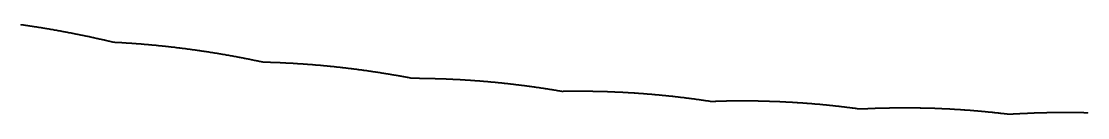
# Model space of a CAD drawing. Header units: metres. Extents: x 0 to 360, y 49 to 117.
# Drawn here: x 90 to 101.24, y 66.33 to 67.27 of the extents above; entities that cross this region are included whole.
import ezdxf

# ---------------------------------------------------------------- set-up
doc = ezdxf.new("R2010")
doc.units = ezdxf.units.M

msp = doc.modelspace()

# ---------------------------------------------------------------- linework, layer by layer
for p in [(90, 67.269), (90.007, 67.268), (90.014, 67.267), (90.02, 67.266), (90.027, 67.265), (90.034, 67.264), (90.04, 67.263), (90.047, 67.262), (90.053, 67.261), (90.06, 67.26), (90.067, 67.259), (90.073, 67.258), (90.08, 67.257), (90.086, 67.256), (90.093, 67.255), (90.1, 67.254), (90.106, 67.253), (90.113, 67.252), (90.12, 67.251), (90.126, 67.25), (90.133, 67.249), (90.139, 67.248), (90.146, 67.247), (90.153, 67.246), (90.159, 67.245), (90.166, 67.244), (90.172, 67.243), (90.179, 67.242), (90.186, 67.241), (90.192, 67.24), (90.199, 67.239), (90.205, 67.238), (90.212, 67.237), (90.219, 67.236), (90.225, 67.235), (90.232, 67.233), (90.238, 67.232), (90.245, 67.231), (90.252, 67.23), (90.258, 67.229), (90.265, 67.228), (90.272, 67.227), (90.278, 67.226), (90.285, 67.225), (90.291, 67.224), (90.298, 67.222), (90.305, 67.221), (90.311, 67.22), (90.318, 67.219), (90.324, 67.218), (90.331, 67.217), (90.338, 67.216), (90.344, 67.214), (90.351, 67.213), (90.357, 67.212), (90.364, 67.211), (90.371, 67.21), (90.377, 67.209), (90.384, 67.207), (90.39, 67.206), (90.397, 67.205), (90.404, 67.204), (90.41, 67.203), (90.417, 67.201), (90.423, 67.2), (90.43, 67.199), (90.437, 67.198), (90.443, 67.197), (90.45, 67.195), (90.456, 67.194), (90.463, 67.193), (90.47, 67.192), (90.476, 67.19), (90.483, 67.189), (90.489, 67.188), (90.496, 67.187), (90.503, 67.185), (90.509, 67.184), (90.516, 67.183), (90.522, 67.182), (90.529, 67.18), (90.536, 67.179), (90.542, 67.178), (90.549, 67.176), (90.555, 67.175), (90.562, 67.174), (90.569, 67.172), (90.575, 67.171), (90.582, 67.17), (90.588, 67.168), (90.595, 67.167), (90.602, 67.166), (90.608, 67.165), (90.615, 67.163), (90.621, 67.162), (90.628, 67.16), (90.634, 67.159), (90.641, 67.158), (90.648, 67.156), (90.654, 67.155), (90.661, 67.154), (90.667, 67.152), (90.674, 67.151), (90.681, 67.15), (90.687, 67.148), (90.694, 67.147), (90.7, 67.145), (90.707, 67.144), (90.714, 67.143), (90.72, 67.141), (90.727, 67.14), (90.733, 67.138), (90.74, 67.137), (90.747, 67.135), (90.753, 67.134), (90.76, 67.133), (90.766, 67.131), (90.773, 67.13), (90.779, 67.128), (90.786, 67.127), (90.793, 67.125), (90.799, 67.124), (90.806, 67.122), (90.812, 67.121), (90.819, 67.12), (90.826, 67.118), (90.832, 67.117), (90.839, 67.115), (90.845, 67.114), (90.852, 67.112), (90.859, 67.111), (90.865, 67.109), (90.872, 67.108), (90.878, 67.106), (90.885, 67.105), (90.891, 67.103), (90.898, 67.102), (90.905, 67.1), (90.911, 67.098), (90.918, 67.097), (90.924, 67.095), (90.931, 67.094), (90.938, 67.092), (90.944, 67.091), (90.951, 67.089), (90.957, 67.088), (90.964, 67.086), (90.97, 67.085), (90.977, 67.084), (90.984, 67.084), (90.99, 67.083), (90.997, 67.083), (91.003, 67.083), (91.01, 67.082), (91.017, 67.082), (91.023, 67.082), (91.03, 67.081), (91.036, 67.081), (91.043, 67.08), (91.049, 67.08), (91.056, 67.08), (91.063, 67.079), (91.069, 67.079), (91.076, 67.079), (91.082, 67.078), (91.089, 67.078), (91.095, 67.077), (91.102, 67.077), (91.109, 67.076), (91.115, 67.076), (91.122, 67.076), (91.128, 67.075), (91.135, 67.075), (91.142, 67.074), (91.148, 67.074), (91.155, 67.073), (91.161, 67.073), (91.168, 67.072), (91.174, 67.072), (91.181, 67.072), (91.188, 67.071), (91.194, 67.071), (91.201, 67.07), (91.207, 67.07), (91.214, 67.069), (91.22, 67.069), (91.227, 67.068), (91.234, 67.068), (91.24, 67.067), (91.247, 67.067), (91.253, 67.066), (91.26, 67.066), (91.266, 67.065), (91.273, 67.064), (91.28, 67.064), (91.286, 67.063), (91.293, 67.063), (91.299, 67.062), (91.306, 67.062), (91.312, 67.061), (91.319, 67.061), (91.326, 67.06), (91.332, 67.059), (91.339, 67.059), (91.345, 67.058), (91.352, 67.058), (91.358, 67.057), (91.365, 67.057), (91.372, 67.056), (91.378, 67.055), (91.385, 67.055), (91.391, 67.054), (91.398, 67.053), (91.404, 67.053), (91.411, 67.052), (91.418, 67.052), (91.424, 67.051), (91.431, 67.05), (91.437, 67.05), (91.444, 67.049), (91.45, 67.048), (91.457, 67.048), (91.463, 67.047), (91.47, 67.046), (91.477, 67.046), (91.483, 67.045), (91.49, 67.044), (91.496, 67.044), (91.503, 67.043), (91.509, 67.042), (91.516, 67.042), (91.523, 67.041), (91.529, 67.04), (91.536, 67.039), (91.542, 67.039), (91.549, 67.038), (91.555, 67.037), (91.562, 67.037), (91.569, 67.036), (91.575, 67.035), (91.582, 67.034), (91.588, 67.034), (91.595, 67.033), (91.601, 67.032), (91.608, 67.031), (91.614, 67.031), (91.621, 67.03), (91.628, 67.029), (91.634, 67.028), (91.641, 67.027), (91.647, 67.027), (91.654, 67.026), (91.66, 67.025), (91.667, 67.024), (91.673, 67.023), (91.68, 67.023), (91.687, 67.022), (91.693, 67.021), (91.7, 67.02), (91.706, 67.019), (91.713, 67.019), (91.719, 67.018), (91.726, 67.017), (91.733, 67.016), (91.739, 67.015), (91.746, 67.014), (91.752, 67.013), (91.759, 67.013), (91.765, 67.012), (91.772, 67.011), (91.778, 67.01), (91.785, 67.009), (91.792, 67.008), (91.798, 67.007), (91.805, 67.006), (91.811, 67.005), (91.818, 67.005), (91.824, 67.004), (91.831, 67.003), (91.837, 67.002), (91.844, 67.001), (91.851, 67), (91.857, 66.999), (91.864, 66.998), (91.87, 66.997), (91.877, 66.996), (91.883, 66.995), (91.89, 66.994), (91.896, 66.993), (91.903, 66.992), (91.909, 66.991), (91.916, 66.99), (91.923, 66.989), (91.929, 66.988), (91.936, 66.988), (91.942, 66.987), (91.949, 66.986), (91.955, 66.985), (91.962, 66.984), (91.968, 66.983), (91.975, 66.982), (91.982, 66.98), (91.988, 66.979), (91.995, 66.978), (92.001, 66.977), (92.008, 66.976), (92.014, 66.975), (92.021, 66.974), (92.027, 66.973), (92.034, 66.972), (92.04, 66.971), (92.047, 66.97), (92.054, 66.969), (92.06, 66.968), (92.067, 66.967), (92.073, 66.966), (92.08, 66.965), (92.086, 66.964), (92.093, 66.963), (92.099, 66.961), (92.106, 66.96), (92.112, 66.959), (92.119, 66.958), (92.126, 66.957), (92.132, 66.956), (92.139, 66.955), (92.145, 66.954), (92.152, 66.953), (92.158, 66.951), (92.165, 66.95), (92.171, 66.949), (92.178, 66.948), (92.184, 66.947), (92.191, 66.946), (92.198, 66.944), (92.204, 66.943), (92.211, 66.942), (92.217, 66.941), (92.224, 66.94), (92.23, 66.939), (92.237, 66.937), (92.243, 66.936), (92.25, 66.935), (92.256, 66.934), (92.263, 66.933), (92.269, 66.931), (92.276, 66.93), (92.283, 66.929), (92.289, 66.928), (92.296, 66.927), (92.302, 66.925), (92.309, 66.924), (92.315, 66.923), (92.322, 66.922), (92.328, 66.92), (92.335, 66.919), (92.341, 66.918), (92.348, 66.917), (92.354, 66.915), (92.361, 66.914), (92.368, 66.913), (92.374, 66.911), (92.381, 66.91), (92.387, 66.909), (92.394, 66.908), (92.4, 66.906), (92.407, 66.905), (92.413, 66.904), (92.42, 66.902), (92.426, 66.901), (92.433, 66.9), (92.439, 66.898), (92.446, 66.897), (92.452, 66.896), (92.459, 66.894), (92.466, 66.893), (92.472, 66.892), (92.479, 66.89), (92.485, 66.889), (92.492, 66.888), (92.498, 66.886), (92.505, 66.885), (92.511, 66.883), (92.518, 66.882), (92.524, 66.881), (92.531, 66.879), (92.537, 66.878), (92.544, 66.877), (92.55, 66.876), (92.557, 66.875), (92.564, 66.875), (92.57, 66.875), (92.577, 66.875), (92.583, 66.875), (92.59, 66.875), (92.596, 66.874), (92.603, 66.874), (92.609, 66.874), (92.616, 66.874), (92.622, 66.874), (92.629, 66.873), (92.635, 66.873), (92.642, 66.873), (92.648, 66.873), (92.655, 66.872), (92.661, 66.872), (92.668, 66.872), (92.675, 66.872), (92.681, 66.871), (92.688, 66.871), (92.694, 66.871), (92.701, 66.871), (92.707, 66.87), (92.714, 66.87), (92.72, 66.87), (92.727, 66.87), (92.733, 66.869), (92.74, 66.869), (92.746, 66.869), (92.753, 66.868), (92.759, 66.868), (92.766, 66.868), (92.772, 66.867), (92.779, 66.867), (92.785, 66.867), (92.792, 66.866), (92.798, 66.866), (92.805, 66.866), (92.812, 66.865), (92.818, 66.865), (92.825, 66.865), (92.831, 66.864), (92.838, 66.864), (92.844, 66.864), (92.851, 66.863), (92.857, 66.863), (92.864, 66.863), (92.87, 66.862), (92.877, 66.862), (92.883, 66.861), (92.89, 66.861), (92.896, 66.861), (92.903, 66.86), (92.909, 66.86), (92.916, 66.859), (92.922, 66.859), (92.929, 66.859), (92.935, 66.858), (92.942, 66.858), (92.948, 66.857), (92.955, 66.857), (92.961, 66.856), (92.968, 66.856), (92.975, 66.855), (92.981, 66.855), (92.988, 66.855), (92.994, 66.854), (93.001, 66.854), (93.007, 66.853), (93.014, 66.853), (93.02, 66.852), (93.027, 66.852), (93.033, 66.851), (93.04, 66.851), (93.046, 66.85), (93.053, 66.85), (93.059, 66.849), (93.066, 66.849), (93.072, 66.848), (93.079, 66.848), (93.085, 66.847), (93.092, 66.847), (93.098, 66.846), (93.105, 66.845), (93.111, 66.845), (93.118, 66.844), (93.124, 66.844), (93.131, 66.843), (93.137, 66.843), (93.144, 66.842), (93.15, 66.842), (93.157, 66.841), (93.163, 66.84), (93.17, 66.84), (93.176, 66.839), (93.183, 66.839), (93.189, 66.838), (93.196, 66.837), (93.202, 66.837), (93.209, 66.836), (93.216, 66.836), (93.222, 66.835), (93.229, 66.834), (93.235, 66.834), (93.242, 66.833), (93.248, 66.832), (93.255, 66.832), (93.261, 66.831), (93.268, 66.83), (93.274, 66.83), (93.281, 66.829), (93.287, 66.828), (93.294, 66.828), (93.3, 66.827), (93.307, 66.826), (93.313, 66.826), (93.32, 66.825), (93.326, 66.824), (93.333, 66.824), (93.339, 66.823), (93.346, 66.822), (93.352, 66.821), (93.359, 66.821), (93.365, 66.82), (93.372, 66.819), (93.378, 66.819), (93.385, 66.818), (93.391, 66.817), (93.398, 66.816), (93.404, 66.816), (93.411, 66.815), (93.417, 66.814), (93.424, 66.813), (93.43, 66.813), (93.437, 66.812), (93.443, 66.811), (93.45, 66.81), (93.456, 66.809), (93.463, 66.809), (93.469, 66.808), (93.476, 66.807), (93.482, 66.806), (93.489, 66.805), (93.495, 66.805), (93.502, 66.804), (93.508, 66.803), (93.515, 66.802), (93.521, 66.801), (93.528, 66.801), (93.534, 66.8), (93.541, 66.799), (93.547, 66.798), (93.554, 66.797), (93.56, 66.796), (93.567, 66.795), (93.573, 66.795), (93.58, 66.794), (93.586, 66.793), (93.593, 66.792), (93.599, 66.791), (93.606, 66.79), (93.612, 66.789), (93.619, 66.788), (93.625, 66.787), (93.632, 66.787), (93.638, 66.786), (93.645, 66.785), (93.651, 66.784), (93.658, 66.783), (93.664, 66.782), (93.671, 66.781), (93.677, 66.78), (93.684, 66.779), (93.69, 66.778), (93.697, 66.777), (93.703, 66.776), (93.71, 66.775), (93.716, 66.774), (93.723, 66.773), (93.729, 66.772), (93.736, 66.771), (93.742, 66.77), (93.749, 66.77), (93.755, 66.769), (93.762, 66.768), (93.768, 66.767), (93.775, 66.766), (93.781, 66.765), (93.788, 66.763), (93.794, 66.762), (93.801, 66.761), (93.807, 66.76), (93.814, 66.759), (93.82, 66.758), (93.827, 66.757), (93.833, 66.756), (93.84, 66.755), (93.846, 66.754), (93.853, 66.753), (93.859, 66.752), (93.865, 66.751), (93.872, 66.75), (93.878, 66.749), (93.885, 66.748), (93.891, 66.747), (93.898, 66.746), (93.904, 66.745), (93.911, 66.743), (93.917, 66.742), (93.924, 66.741), (93.93, 66.74), (93.937, 66.739), (93.943, 66.738), (93.95, 66.737), (93.956, 66.736), (93.963, 66.734), (93.969, 66.733), (93.976, 66.732), (93.982, 66.731), (93.989, 66.73), (93.995, 66.729), (94.002, 66.728), (94.008, 66.726), (94.015, 66.725), (94.021, 66.724), (94.028, 66.723), (94.034, 66.722), (94.041, 66.721), (94.047, 66.719), (94.054, 66.718), (94.06, 66.717), (94.067, 66.716), (94.073, 66.715), (94.08, 66.713), (94.086, 66.712), (94.093, 66.711), (94.099, 66.71), (94.105, 66.708), (94.112, 66.707), (94.118, 66.706), (94.125, 66.705), (94.131, 66.705), (94.138, 66.705), (94.144, 66.705), (94.151, 66.705), (94.157, 66.705), (94.164, 66.705), (94.17, 66.705), (94.177, 66.705), (94.183, 66.705), (94.19, 66.705), (94.196, 66.705), (94.203, 66.704), (94.209, 66.704), (94.216, 66.704), (94.222, 66.704), (94.229, 66.704), (94.235, 66.704), (94.242, 66.704), (94.248, 66.704), (94.255, 66.704), (94.261, 66.704), (94.267, 66.704), (94.274, 66.703), (94.28, 66.703), (94.287, 66.703), (94.293, 66.703), (94.3, 66.703), (94.306, 66.703), (94.313, 66.703), (94.319, 66.703), (94.326, 66.702), (94.332, 66.702), (94.339, 66.702), (94.345, 66.702), (94.352, 66.702), (94.358, 66.702), (94.365, 66.701), (94.371, 66.701), (94.378, 66.701), (94.384, 66.701), (94.391, 66.701), (94.397, 66.7), (94.403, 66.7), (94.41, 66.7), (94.416, 66.7), (94.423, 66.7), (94.429, 66.699), (94.436, 66.699), (94.442, 66.699), (94.449, 66.699), (94.455, 66.698), (94.462, 66.698), (94.468, 66.698), (94.475, 66.698), (94.481, 66.697), (94.488, 66.697), (94.494, 66.697), (94.501, 66.697), (94.507, 66.696), (94.513, 66.696), (94.52, 66.696), (94.526, 66.695), (94.533, 66.695), (94.539, 66.695), (94.546, 66.695), (94.552, 66.694), (94.559, 66.694), (94.565, 66.694), (94.572, 66.693), (94.578, 66.693), (94.585, 66.693), (94.591, 66.692), (94.598, 66.692), (94.604, 66.692), (94.611, 66.691), (94.617, 66.691), (94.623, 66.691), (94.63, 66.69), (94.636, 66.69), (94.643, 66.689), (94.649, 66.689), (94.656, 66.689), (94.662, 66.688), (94.669, 66.688), (94.675, 66.688), (94.682, 66.687), (94.688, 66.687), (94.695, 66.686), (94.701, 66.686), (94.707, 66.685), (94.714, 66.685), (94.72, 66.685), (94.727, 66.684), (94.733, 66.684), (94.74, 66.683), (94.746, 66.683), (94.753, 66.682), (94.759, 66.682), (94.766, 66.682), (94.772, 66.681), (94.779, 66.681), (94.785, 66.68), (94.792, 66.68), (94.798, 66.679), (94.804, 66.679), (94.811, 66.678), (94.817, 66.678), (94.824, 66.677), (94.83, 66.677), (94.837, 66.676), (94.843, 66.676), (94.85, 66.675), (94.856, 66.675), (94.863, 66.674), (94.869, 66.674), (94.876, 66.673), (94.882, 66.673), (94.888, 66.672), (94.895, 66.671), (94.901, 66.671), (94.908, 66.67), (94.914, 66.67), (94.921, 66.669), (94.927, 66.669), (94.934, 66.668), (94.94, 66.667), (94.947, 66.667), (94.953, 66.666), (94.959, 66.666), (94.966, 66.665), (94.972, 66.665), (94.979, 66.664), (94.985, 66.663), (94.992, 66.663), (94.998, 66.662), (95.005, 66.661), (95.011, 66.661), (95.018, 66.66), (95.024, 66.66), (95.03, 66.659), (95.037, 66.658), (95.043, 66.658), (95.05, 66.657), (95.056, 66.656), (95.063, 66.656), (95.069, 66.655), (95.076, 66.654), (95.082, 66.654), (95.089, 66.653), (95.095, 66.652), (95.101, 66.652), (95.108, 66.651), (95.114, 66.65), (95.121, 66.649), (95.127, 66.649), (95.134, 66.648), (95.14, 66.647), (95.147, 66.647), (95.153, 66.646), (95.16, 66.645), (95.166, 66.644), (95.172, 66.644), (95.179, 66.643), (95.185, 66.642), (95.192, 66.641), (95.198, 66.641), (95.205, 66.64), (95.211, 66.639), (95.218, 66.638), (95.224, 66.638), (95.231, 66.637), (95.237, 66.636), (95.243, 66.635), (95.25, 66.634), (95.256, 66.634), (95.263, 66.633), (95.269, 66.632), (95.276, 66.631), (95.282, 66.63), (95.289, 66.63), (95.295, 66.629), (95.301, 66.628), (95.308, 66.627), (95.314, 66.626), (95.321, 66.625), (95.327, 66.625), (95.334, 66.624), (95.34, 66.623), (95.347, 66.622), (95.353, 66.621), (95.359, 66.62), (95.366, 66.619), (95.372, 66.618), (95.379, 66.618), (95.385, 66.617), (95.392, 66.616), (95.398, 66.615), (95.405, 66.614), (95.411, 66.613), (95.417, 66.612), (95.424, 66.611), (95.43, 66.61), (95.437, 66.609), (95.443, 66.609), (95.45, 66.608), (95.456, 66.607), (95.463, 66.606), (95.469, 66.605), (95.475, 66.604), (95.482, 66.603), (95.488, 66.602), (95.495, 66.601), (95.501, 66.6), (95.508, 66.599), (95.514, 66.598), (95.521, 66.597), (95.527, 66.596), (95.533, 66.595), (95.54, 66.594), (95.546, 66.593), (95.553, 66.592), (95.559, 66.591), (95.566, 66.59), (95.572, 66.589), (95.578, 66.588), (95.585, 66.587), (95.591, 66.586), (95.598, 66.585), (95.604, 66.584), (95.611, 66.583), (95.617, 66.582), (95.624, 66.581), (95.63, 66.58), (95.636, 66.579), (95.643, 66.578), (95.649, 66.576), (95.656, 66.575), (95.662, 66.574), (95.669, 66.573), (95.675, 66.572), (95.681, 66.571), (95.688, 66.57), (95.694, 66.569), (95.701, 66.568), (95.707, 66.568), (95.714, 66.569), (95.72, 66.569), (95.727, 66.569), (95.733, 66.569), (95.739, 66.569), (95.746, 66.569), (95.752, 66.569), (95.759, 66.569), (95.765, 66.569), (95.772, 66.569), (95.778, 66.569), (95.784, 66.569), (95.791, 66.569), (95.797, 66.57), (95.804, 66.57), (95.81, 66.57), (95.817, 66.57), (95.823, 66.57), (95.829, 66.57), (95.836, 66.57), (95.842, 66.57), (95.849, 66.57), (95.855, 66.57), (95.862, 66.57), (95.868, 66.57), (95.874, 66.57), (95.881, 66.57), (95.887, 66.57), (95.894, 66.57), (95.9, 66.57), (95.907, 66.57), (95.913, 66.57), (95.92, 66.57), (95.926, 66.57), (95.932, 66.57), (95.939, 66.57), (95.945, 66.569), (95.952, 66.569), (95.958, 66.569), (95.965, 66.569), (95.971, 66.569), (95.977, 66.569), (95.984, 66.569), (95.99, 66.569), (95.997, 66.569), (96.003, 66.569), (96.009, 66.569), (96.016, 66.569), (96.022, 66.569), (96.029, 66.568), (96.035, 66.568), (96.042, 66.568), (96.048, 66.568), (96.054, 66.568), (96.061, 66.568), (96.067, 66.568), (96.074, 66.568), (96.08, 66.567), (96.087, 66.567), (96.093, 66.567), (96.099, 66.567), (96.106, 66.567), (96.112, 66.567), (96.119, 66.566), (96.125, 66.566), (96.132, 66.566), (96.138, 66.566), (96.144, 66.566), (96.151, 66.565), (96.157, 66.565), (96.164, 66.565), (96.17, 66.565), (96.177, 66.565), (96.183, 66.564), (96.189, 66.564), (96.196, 66.564), (96.202, 66.564), (96.209, 66.563), (96.215, 66.563), (96.221, 66.563), (96.228, 66.563), (96.234, 66.562), (96.241, 66.562), (96.247, 66.562), (96.254, 66.562), (96.26, 66.561), (96.266, 66.561), (96.273, 66.561), (96.279, 66.561), (96.286, 66.56), (96.292, 66.56), (96.299, 66.56), (96.305, 66.559), (96.311, 66.559), (96.318, 66.559), (96.324, 66.558), (96.331, 66.558), (96.337, 66.558), (96.343, 66.557), (96.35, 66.557), (96.356, 66.557), (96.363, 66.556), (96.369, 66.556), (96.376, 66.556), (96.382, 66.555), (96.388, 66.555), (96.395, 66.555), (96.401, 66.554), (96.408, 66.554), (96.414, 66.554), (96.42, 66.553), (96.427, 66.553), (96.433, 66.552), (96.44, 66.552), (96.446, 66.552), (96.453, 66.551), (96.459, 66.551), (96.465, 66.55), (96.472, 66.55), (96.478, 66.549), (96.485, 66.549), (96.491, 66.549), (96.497, 66.548), (96.504, 66.548), (96.51, 66.547), (96.517, 66.547), (96.523, 66.546), (96.529, 66.546), (96.536, 66.545), (96.542, 66.545), (96.549, 66.544), (96.555, 66.544), (96.562, 66.543), (96.568, 66.543), (96.574, 66.543), (96.581, 66.542), (96.587, 66.542), (96.594, 66.541), (96.6, 66.54), (96.606, 66.54), (96.613, 66.539), (96.619, 66.539), (96.626, 66.538), (96.632, 66.538), (96.638, 66.537), (96.645, 66.537), (96.651, 66.536), (96.658, 66.536), (96.664, 66.535), (96.671, 66.535), (96.677, 66.534), (96.683, 66.533), (96.69, 66.533), (96.696, 66.532), (96.703, 66.532), (96.709, 66.531), (96.715, 66.531), (96.722, 66.53), (96.728, 66.529), (96.735, 66.529), (96.741, 66.528), (96.747, 66.527), (96.754, 66.527), (96.76, 66.526), (96.767, 66.526), (96.773, 66.525), (96.779, 66.524), (96.786, 66.524), (96.792, 66.523), (96.799, 66.522), (96.805, 66.522), (96.811, 66.521), (96.818, 66.52), (96.824, 66.52), (96.831, 66.519), (96.837, 66.518), (96.843, 66.518), (96.85, 66.517), (96.856, 66.516), (96.863, 66.516), (96.869, 66.515), (96.876, 66.514), (96.882, 66.514), (96.888, 66.513), (96.895, 66.512), (96.901, 66.511), (96.908, 66.511), (96.914, 66.51), (96.92, 66.509), (96.927, 66.508), (96.933, 66.508), (96.94, 66.507), (96.946, 66.506), (96.952, 66.505), (96.959, 66.505), (96.965, 66.504), (96.972, 66.503), (96.978, 66.502), (96.984, 66.502), (96.991, 66.501), (96.997, 66.5), (97.004, 66.499), (97.01, 66.498), (97.016, 66.498), (97.023, 66.497), (97.029, 66.496), (97.036, 66.495), (97.042, 66.494), (97.048, 66.493), (97.055, 66.493), (97.061, 66.492), (97.068, 66.491), (97.074, 66.49), (97.08, 66.489), (97.087, 66.488), (97.093, 66.488), (97.099, 66.487), (97.106, 66.486), (97.112, 66.485), (97.119, 66.484), (97.125, 66.483), (97.131, 66.482), (97.138, 66.481), (97.144, 66.481), (97.151, 66.48), (97.157, 66.479), (97.163, 66.478), (97.17, 66.477), (97.176, 66.476), (97.183, 66.475), (97.189, 66.474), (97.195, 66.473), (97.202, 66.472), (97.208, 66.471), (97.215, 66.47), (97.221, 66.469), (97.227, 66.469), (97.234, 66.468), (97.24, 66.467), (97.247, 66.466), (97.253, 66.465), (97.259, 66.464), (97.266, 66.463), (97.272, 66.462), (97.279, 66.462), (97.285, 66.462), (97.291, 66.463), (97.298, 66.463), (97.304, 66.463), (97.31, 66.463), (97.317, 66.463), (97.323, 66.464), (97.33, 66.464), (97.336, 66.464), (97.342, 66.464), (97.349, 66.464), (97.355, 66.465), (97.362, 66.465), (97.368, 66.465), (97.374, 66.465), (97.381, 66.465), (97.387, 66.465), (97.394, 66.466), (97.4, 66.466), (97.406, 66.466), (97.413, 66.466), (97.419, 66.466), (97.425, 66.466), (97.432, 66.466), (97.438, 66.467), (97.445, 66.467), (97.451, 66.467), (97.457, 66.467), (97.464, 66.467), (97.47, 66.467), (97.477, 66.467), (97.483, 66.467), (97.489, 66.467), (97.496, 66.467), (97.502, 66.467), (97.509, 66.468), (97.515, 66.468), (97.521, 66.468), (97.528, 66.468), (97.534, 66.468), (97.54, 66.468), (97.547, 66.468), (97.553, 66.468), (97.56, 66.468), (97.566, 66.468), (97.572, 66.468), (97.579, 66.468), (97.585, 66.468), (97.592, 66.468), (97.598, 66.468), (97.604, 66.468), (97.611, 66.468), (97.617, 66.468), (97.623, 66.468), (97.63, 66.468), (97.636, 66.468), (97.643, 66.468), (97.649, 66.468), (97.655, 66.468), (97.662, 66.468), (97.668, 66.468), (97.674, 66.468), (97.681, 66.468), (97.687, 66.468), (97.694, 66.468), (97.7, 66.468), (97.706, 66.467), (97.713, 66.467), (97.719, 66.467), (97.726, 66.467), (97.732, 66.467), (97.738, 66.467), (97.745, 66.467), (97.751, 66.467), (97.757, 66.467), (97.764, 66.467), (97.77, 66.466), (97.777, 66.466), (97.783, 66.466), (97.789, 66.466), (97.796, 66.466), (97.802, 66.466), (97.808, 66.466), (97.815, 66.466), (97.821, 66.465), (97.828, 66.465), (97.834, 66.465), (97.84, 66.465), (97.847, 66.465), (97.853, 66.465), (97.859, 66.464), (97.866, 66.464), (97.872, 66.464), (97.879, 66.464), (97.885, 66.464), (97.891, 66.463), (97.898, 66.463), (97.904, 66.463), (97.91, 66.463), (97.917, 66.463), (97.923, 66.462), (97.93, 66.462), (97.936, 66.462), (97.942, 66.462), (97.949, 66.461), (97.955, 66.461), (97.961, 66.461), (97.968, 66.461), (97.974, 66.46), (97.981, 66.46), (97.987, 66.46), (97.993, 66.46), (98, 66.459), (98.006, 66.459), (98.012, 66.459), (98.019, 66.458), (98.025, 66.458), (98.032, 66.458), (98.038, 66.458), (98.044, 66.457), (98.051, 66.457), (98.057, 66.457), (98.063, 66.456), (98.07, 66.456), (98.076, 66.456), (98.083, 66.455), (98.089, 66.455), (98.095, 66.455), (98.102, 66.454), (98.108, 66.454), (98.114, 66.454), (98.121, 66.453), (98.127, 66.453), (98.133, 66.452), (98.14, 66.452), (98.146, 66.452), (98.153, 66.451), (98.159, 66.451), (98.165, 66.45), (98.172, 66.45), (98.178, 66.45), (98.184, 66.449), (98.191, 66.449), (98.197, 66.448), (98.204, 66.448), (98.21, 66.448), (98.216, 66.447), (98.223, 66.447), (98.229, 66.446), (98.235, 66.446), (98.242, 66.445), (98.248, 66.445), (98.254, 66.444), (98.261, 66.444), (98.267, 66.444), (98.274, 66.443), (98.28, 66.443), (98.286, 66.442), (98.293, 66.442), (98.299, 66.441), (98.305, 66.441), (98.312, 66.44), (98.318, 66.44), (98.324, 66.439), (98.331, 66.439), (98.337, 66.438), (98.344, 66.438), (98.35, 66.437), (98.356, 66.437), (98.363, 66.436), (98.369, 66.435), (98.375, 66.435), (98.382, 66.434), (98.388, 66.434), (98.394, 66.433), (98.401, 66.433), (98.407, 66.432), (98.414, 66.432), (98.42, 66.431), (98.426, 66.43), (98.433, 66.43), (98.439, 66.429), (98.445, 66.429), (98.452, 66.428), (98.458, 66.427), (98.464, 66.427), (98.471, 66.426), (98.477, 66.426), (98.484, 66.425), (98.49, 66.424), (98.496, 66.424), (98.503, 66.423), (98.509, 66.422), (98.515, 66.422), (98.522, 66.421), (98.528, 66.42), (98.534, 66.42), (98.541, 66.419), (98.547, 66.419), (98.553, 66.418), (98.56, 66.417), (98.566, 66.416), (98.573, 66.416), (98.579, 66.415), (98.585, 66.414), (98.592, 66.414), (98.598, 66.413), (98.604, 66.412), (98.611, 66.412), (98.617, 66.411), (98.623, 66.41), (98.63, 66.409), (98.636, 66.409), (98.642, 66.408), (98.649, 66.407), (98.655, 66.406), (98.662, 66.406), (98.668, 66.405), (98.674, 66.404), (98.681, 66.403), (98.687, 66.403), (98.693, 66.402), (98.7, 66.401), (98.706, 66.4), (98.712, 66.4), (98.719, 66.399), (98.725, 66.398), (98.731, 66.397), (98.738, 66.396), (98.744, 66.396), (98.75, 66.395), (98.757, 66.394), (98.763, 66.393), (98.77, 66.392), (98.776, 66.392), (98.782, 66.391), (98.789, 66.39), (98.795, 66.389), (98.801, 66.388), (98.808, 66.387), (98.814, 66.386), (98.82, 66.386), (98.827, 66.385), (98.833, 66.384), (98.839, 66.383), (98.846, 66.383), (98.852, 66.383), (98.858, 66.383), (98.865, 66.384), (98.871, 66.384), (98.878, 66.384), (98.884, 66.385), (98.89, 66.385), (98.897, 66.385), (98.903, 66.385), (98.909, 66.386), (98.916, 66.386), (98.922, 66.386), (98.928, 66.387), (98.935, 66.387), (98.941, 66.387), (98.947, 66.387), (98.954, 66.388), (98.96, 66.388), (98.966, 66.388), (98.973, 66.388), (98.979, 66.389), (98.985, 66.389), (98.992, 66.389), (98.998, 66.389), (99.004, 66.39), (99.011, 66.39), (99.017, 66.39), (99.024, 66.39), (99.03, 66.39), (99.036, 66.391), (99.043, 66.391), (99.049, 66.391), (99.055, 66.391), (99.062, 66.391), (99.068, 66.392), (99.074, 66.392), (99.081, 66.392), (99.087, 66.392), (99.093, 66.392), (99.1, 66.392), (99.106, 66.393), (99.112, 66.393), (99.119, 66.393), (99.125, 66.393), (99.131, 66.393), (99.138, 66.393), (99.144, 66.393), (99.15, 66.393), (99.157, 66.394), (99.163, 66.394), (99.169, 66.394), (99.176, 66.394), (99.182, 66.394), (99.188, 66.394), (99.195, 66.394), (99.201, 66.394), (99.207, 66.394), (99.214, 66.394), (99.22, 66.394), (99.226, 66.395), (99.233, 66.395), (99.239, 66.395), (99.246, 66.395), (99.252, 66.395), (99.258, 66.395), (99.265, 66.395), (99.271, 66.395), (99.277, 66.395), (99.284, 66.395), (99.29, 66.395), (99.296, 66.395), (99.303, 66.395), (99.309, 66.395), (99.315, 66.395), (99.322, 66.395), (99.328, 66.395), (99.334, 66.395), (99.341, 66.395), (99.347, 66.395), (99.353, 66.395), (99.36, 66.395), (99.366, 66.395), (99.372, 66.395), (99.379, 66.395), (99.385, 66.395), (99.391, 66.395), (99.398, 66.395), (99.404, 66.395), (99.41, 66.394), (99.417, 66.394), (99.423, 66.394), (99.429, 66.394), (99.436, 66.394), (99.442, 66.394), (99.448, 66.394), (99.455, 66.394), (99.461, 66.394), (99.467, 66.394), (99.474, 66.394), (99.48, 66.393), (99.486, 66.393), (99.493, 66.393), (99.499, 66.393), (99.505, 66.393), (99.512, 66.393), (99.518, 66.393), (99.524, 66.393), (99.531, 66.392), (99.537, 66.392), (99.543, 66.392), (99.55, 66.392), (99.556, 66.392), (99.562, 66.392), (99.569, 66.391), (99.575, 66.391), (99.581, 66.391), (99.588, 66.391), (99.594, 66.391), (99.6, 66.39), (99.607, 66.39), (99.613, 66.39), (99.619, 66.39), (99.626, 66.39), (99.632, 66.389), (99.638, 66.389), (99.645, 66.389), (99.651, 66.389), (99.657, 66.388), (99.664, 66.388), (99.67, 66.388), (99.676, 66.388), (99.683, 66.387), (99.689, 66.387), (99.695, 66.387), (99.702, 66.387), (99.708, 66.386), (99.714, 66.386), (99.721, 66.386), (99.727, 66.385), (99.733, 66.385), (99.74, 66.385), (99.746, 66.385), (99.752, 66.384), (99.759, 66.384), (99.765, 66.384), (99.771, 66.383), (99.778, 66.383), (99.784, 66.383), (99.79, 66.382), (99.797, 66.382), (99.803, 66.382), (99.809, 66.381), (99.815, 66.381), (99.822, 66.381), (99.828, 66.38), (99.834, 66.38), (99.841, 66.379), (99.847, 66.379), (99.853, 66.379), (99.86, 66.378), (99.866, 66.378), (99.872, 66.378), (99.879, 66.377), (99.885, 66.377), (99.891, 66.376), (99.898, 66.376), (99.904, 66.375), (99.91, 66.375), (99.917, 66.375), (99.923, 66.374), (99.929, 66.374), (99.936, 66.373), (99.942, 66.373), (99.948, 66.372), (99.955, 66.372), (99.961, 66.371), (99.967, 66.371), (99.974, 66.371), (99.98, 66.37), (99.986, 66.37), (99.993, 66.369), (99.999, 66.369), (100.005, 66.368), (100.012, 66.368), (100.018, 66.367), (100.024, 66.367), (100.03, 66.366), (100.037, 66.366), (100.043, 66.365), (100.049, 66.365), (100.056, 66.364), (100.062, 66.364), (100.068, 66.363), (100.075, 66.362), (100.081, 66.362), (100.087, 66.361), (100.094, 66.361), (100.1, 66.36), (100.106, 66.36), (100.113, 66.359), (100.119, 66.359), (100.125, 66.358), (100.132, 66.357), (100.138, 66.357), (100.144, 66.356), (100.151, 66.356), (100.157, 66.355), (100.163, 66.354), (100.17, 66.354), (100.176, 66.353), (100.182, 66.353), (100.188, 66.352), (100.195, 66.351), (100.201, 66.351), (100.207, 66.35), (100.214, 66.349), (100.22, 66.349), (100.226, 66.348), (100.233, 66.348), (100.239, 66.347), (100.245, 66.346), (100.252, 66.346), (100.258, 66.345), (100.264, 66.344), (100.271, 66.344), (100.277, 66.343), (100.283, 66.342), (100.289, 66.341), (100.296, 66.341), (100.302, 66.34), (100.308, 66.339), (100.315, 66.339), (100.321, 66.338), (100.327, 66.337), (100.334, 66.336), (100.34, 66.336), (100.346, 66.335), (100.353, 66.334), (100.359, 66.334), (100.365, 66.333), (100.372, 66.332), (100.378, 66.331), (100.384, 66.331), (100.39, 66.33), (100.397, 66.329), (100.403, 66.328), (100.409, 66.327), (100.416, 66.327), (100.422, 66.327), (100.428, 66.328), (100.435, 66.328), (100.441, 66.328), (100.447, 66.329), (100.454, 66.329), (100.46, 66.33), (100.466, 66.33), (100.473, 66.33), (100.479, 66.331), (100.485, 66.331), (100.491, 66.332), (100.498, 66.332), (100.504, 66.332), (100.51, 66.333), (100.517, 66.333), (100.523, 66.333), (100.529, 66.334), (100.536, 66.334), (100.542, 66.334), (100.548, 66.335), (100.555, 66.335), (100.561, 66.335), (100.567, 66.336), (100.573, 66.336), (100.58, 66.336), (100.586, 66.337), (100.592, 66.337), (100.599, 66.337), (100.605, 66.337), (100.611, 66.338), (100.618, 66.338), (100.624, 66.338), (100.63, 66.339), (100.637, 66.339), (100.643, 66.339), (100.649, 66.339), (100.655, 66.34), (100.662, 66.34), (100.668, 66.34), (100.674, 66.34), (100.681, 66.341), (100.687, 66.341), (100.693, 66.341), (100.7, 66.341), (100.706, 66.342), (100.712, 66.342), (100.718, 66.342), (100.725, 66.342), (100.731, 66.342), (100.737, 66.343), (100.744, 66.343), (100.75, 66.343), (100.756, 66.343), (100.763, 66.343), (100.769, 66.343), (100.775, 66.344), (100.782, 66.344), (100.788, 66.344), (100.794, 66.344), (100.8, 66.344), (100.807, 66.344), (100.813, 66.345), (100.819, 66.345), (100.826, 66.345), (100.832, 66.345), (100.838, 66.345), (100.845, 66.345), (100.851, 66.345), (100.857, 66.345), (100.863, 66.346), (100.87, 66.346), (100.876, 66.346), (100.882, 66.346), (100.889, 66.346), (100.895, 66.346), (100.901, 66.346), (100.908, 66.346), (100.914, 66.346), (100.92, 66.346), (100.926, 66.346), (100.933, 66.346), (100.939, 66.346), (100.945, 66.346), (100.952, 66.346), (100.958, 66.347), (100.964, 66.347), (100.971, 66.347), (100.977, 66.347), (100.983, 66.347), (100.989, 66.347), (100.996, 66.347), (101.002, 66.347), (101.008, 66.347), (101.015, 66.347), (101.021, 66.347), (101.027, 66.347), (101.033, 66.347), (101.04, 66.347), (101.046, 66.347), (101.052, 66.347), (101.059, 66.347), (101.065, 66.346), (101.071, 66.346), (101.078, 66.346), (101.084, 66.346), (101.09, 66.346), (101.096, 66.346), (101.103, 66.346), (101.109, 66.346), (101.115, 66.346), (101.122, 66.346), (101.128, 66.346), (101.134, 66.346), (101.141, 66.346), (101.147, 66.346), (101.153, 66.345), (101.159, 66.345), (101.166, 66.345), (101.172, 66.345), (101.178, 66.345), (101.185, 66.345), (101.191, 66.345), (101.197, 66.345), (101.203, 66.344), (101.21, 66.344), (101.216, 66.344), (101.222, 66.344), (101.229, 66.344), (101.235, 66.344), (101.241, 66.344)]:
    msp.add_point(p)

doc.saveas('drawing.dxf')
